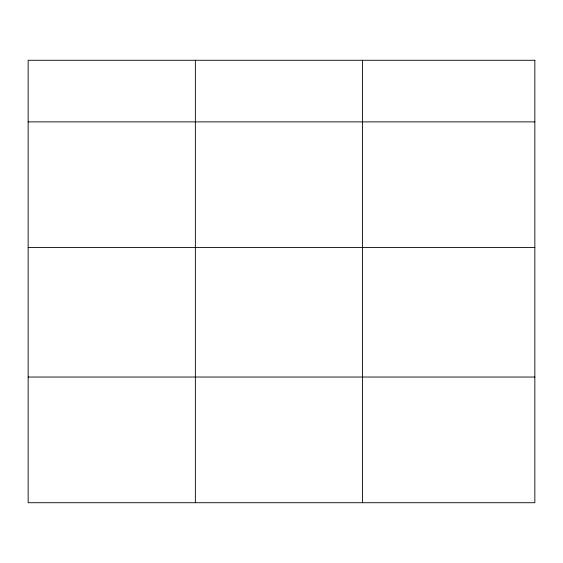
<?xml version="1.0" encoding="UTF-8"?>
<svg xmlns="http://www.w3.org/2000/svg" width="563" height="563" viewBox="0 0 563 563"><rect width="100%" height="100%" fill="white"/><g stroke="black" fill="none" stroke-linecap="round" stroke-linejoin="round"><path stroke-width="0.84" d="M28.15 121.882L534.85 121.882M28.15 247.558L534.85 247.558M28.15 377.041L534.85 377.041M362.572 60.276L362.572 502.724M195.361 60.276L195.361 502.724M534.85 60.276L28.15 60.276L28.15 502.724L534.85 502.724L534.85 60.276"/></g></svg>
